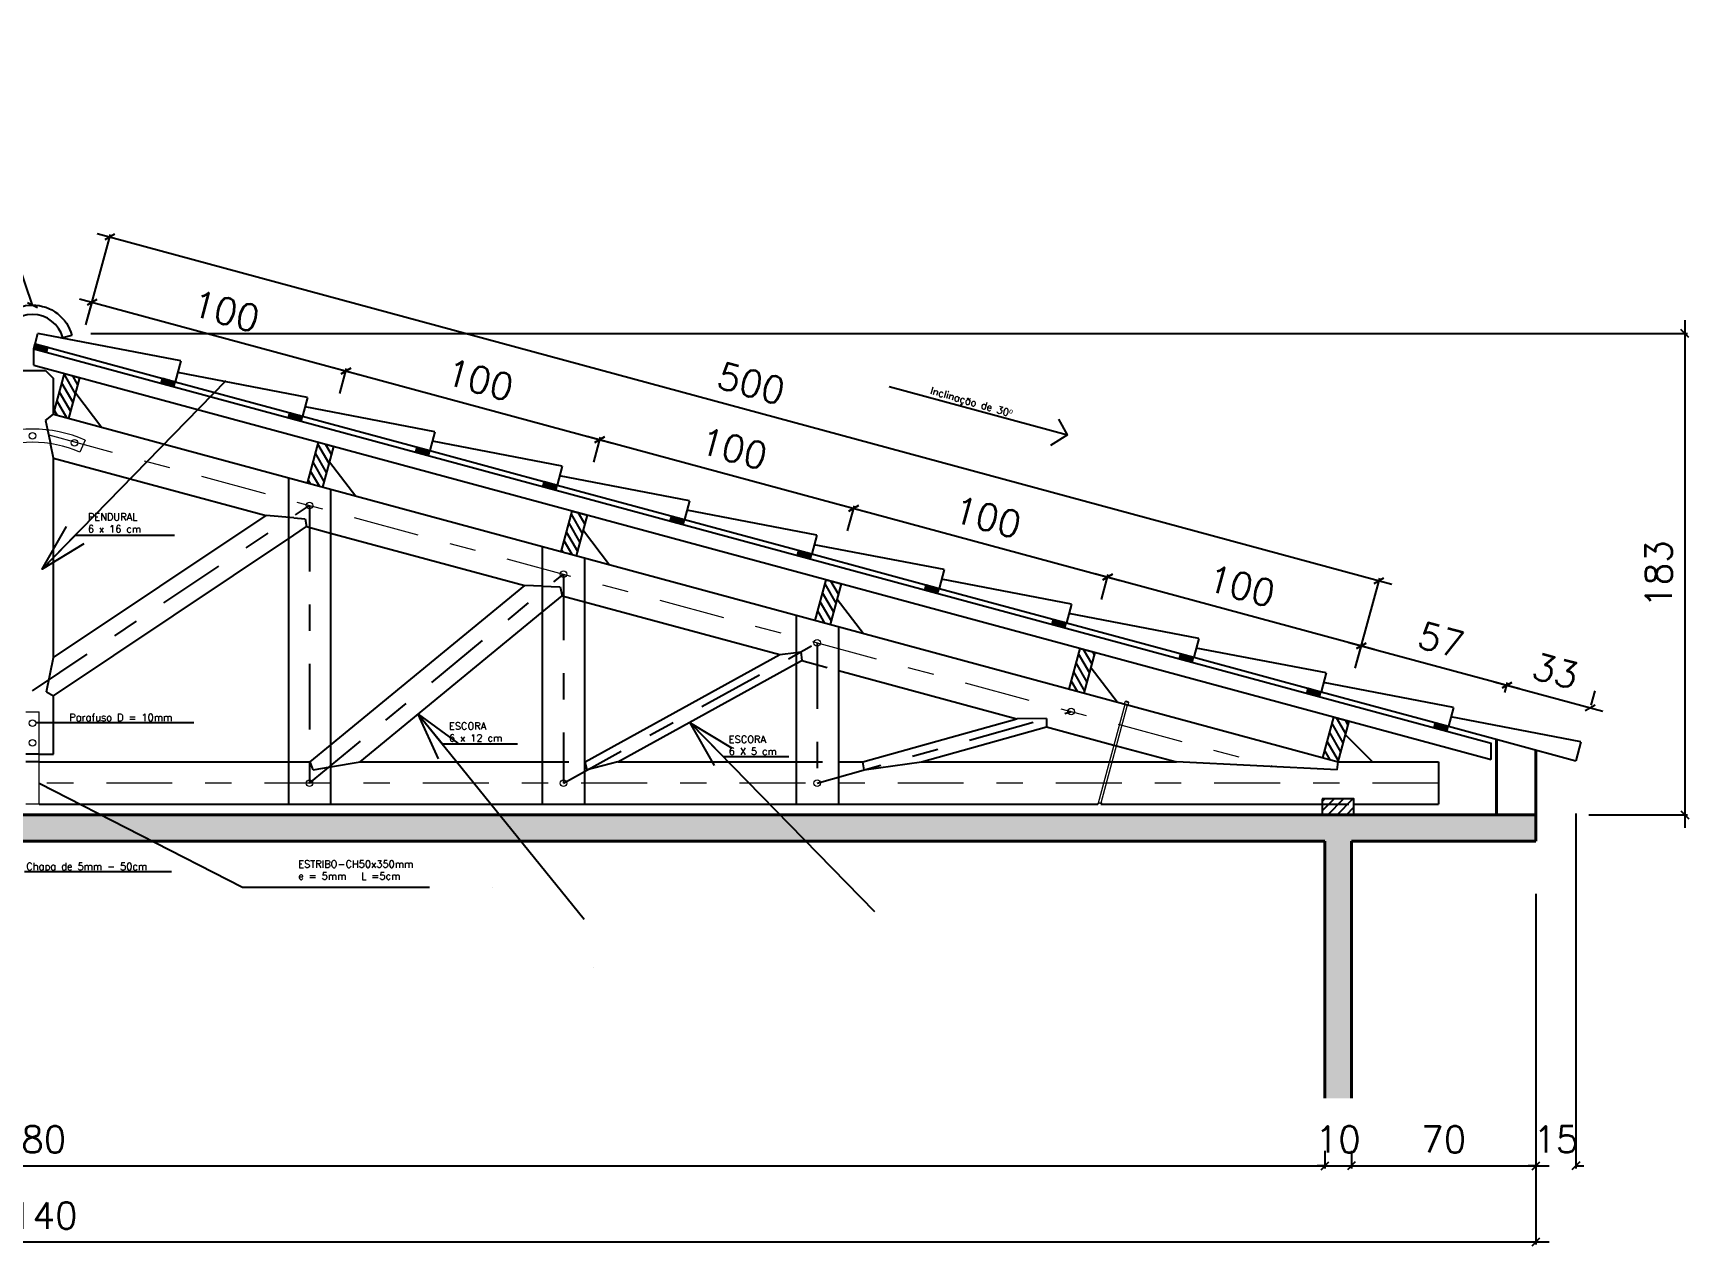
# Model space of a CAD drawing. Header units: millimetres. Extents: x 1154.6 to 1207.3, y 180 to 225.1.
# Drawn here: x 1183.41 to 1189.69, y 195.95 to 200.55 of the extents above; entities that cross this region are included whole.
import ezdxf
from ezdxf.enums import TextEntityAlignment as Align

# ---------------------------------------------------------------- set-up
doc = ezdxf.new("R2010")
doc.units = ezdxf.units.MM
doc.header["$MEASUREMENT"] = 0
doc.linetypes.add('DASHDOT', pattern=[1, 0.5, -0.25, 0, -0.25])
doc.linetypes.add('HIDDEN', pattern=[0.375, 0.25, -0.125])
for name, color, linetype in [('CONSTRUÇÃO', 2, 'Continuous'), ('cotas', 1, 'Continuous'), ('Hacht', 3, 'Continuous'), ('MADEIRA', 34, 'Continuous'), ('Texto', 7, 'Continuous'), ('TEXTO SETORES', 1, 'Continuous')]:
    doc.layers.add(name, color=color, linetype=linetype)
doc.layers.add('Parede', color=4, linetype='Continuous', lineweight=40)
doc.layers.add('Piso', color=8, linetype='Continuous', lineweight=13)
doc.styles.add('ROMAND', font='romand')
doc.styles.get("Standard").update_dxf_attribs({"font": 'txt.shx', "height": 0.1})
doc.dimstyles.new('LUCIANA', dxfattribs={"dimtxt": 3, "dimasz": 0.03, "dimexe": 0.01, "dimexo": 0.2, "dimgap": 0.05, "dimtad": 1, "dimdec": 0, "dimlfac": 100, "dimzin": 0, "dimdsep": 46, "dimtxsty": 'Standard', "dimblk1": 'OBLIQUE', "dimblk2": 'OBLIQUE', "dimsah": 1, "dimcen": 0, "dimdle": 0.05, "dimclrd": 256, "dimclre": 256, "dimclrt": 2, "dimadec": 0, "dimazin": 0, "dimtfac": 1, "dimtdec": 0, "dimtix": 1, "dimtofl": 0, "dimtmove": 2, "dimatfit": 3, "dimldrblk": 'OBLIQUE', "dimfxl": 1, "dimtolj": 1, "dimtzin": 0, "dimlwd": -1, "dimlwe": -1, "dimarcsym": 0})
doc.dimstyles.get("Standard").update_dxf_attribs({"dimtxt": 0.18, "dimasz": 0.18, "dimexe": 0.18, "dimexo": 0.0625, "dimgap": 0.09, "dimtad": 0, "dimtih": 1, "dimtoh": 1, "dimdec": 4, "dimzin": 0, "dimdsep": 46, "dimtxsty": 'Standard', "dimcen": 0.09, "dimadec": 0, "dimazin": 0, "dimtfac": 1, "dimtdec": 4, "dimtofl": 0, "dimtmove": 0, "dimatfit": 3, "dimfxl": 1, "dimtolj": 1, "dimtzin": 0, "dimarcsym": 0})
pattern_1 = [(120, (-57.205133, 77.6709626), (-0.005412658774, -0.003125), [])]
pattern_2 = [(120, (-57.205133, 77.670963), (-0.0216506351, -0.0125), [])]

# ---------------------------------------------------------------- blocks, each defined once
blk = doc.blocks.new('_OBLIQUE')
at = {"color": 0, "linetype": 'ByBlock'}
blk.add_line((-0.5, -0.5), (0.5, 0.5), dxfattribs=at)
blk = doc.blocks.new('*D327')
at = {"layer": 'cotas', "ltscale": 2}
for p, q in [((1177.7079, 197.2866), (1177.7079, 195.9565)), ((1189.1079, 197.2866), (1189.1079, 195.9565)), ((1177.6579, 195.9665), (1189.1579, 195.9665))]:
    blk.add_line(p, q, dxfattribs=at)
at = {"layer": 'Defpoints', "color": 0, "ltscale": 2}
for p in [(1177.7079, 197.4866), (1189.1079, 197.4866), (1189.1079, 195.9665)]:
    blk.add_point(p, dxfattribs=at)
at = {"layer": 'cotas', "ltscale": 2, "xscale": 0.03, "yscale": 0.03, "zscale": 0.03, "rotation": 180}
blk.add_blockref('_OBLIQUE', (1177.7079, 195.9665), dxfattribs=at)
at = {"layer": 'cotas', "ltscale": 2, "xscale": 0.03, "yscale": 0.03, "zscale": 0.03}
blk.add_blockref('_OBLIQUE', (1189.1079, 195.9665), dxfattribs=at)
at = {"layer": 'cotas', "color": 2, "ltscale": 2, "insert": (1183.4079, 196.0665), "char_height": 0.1, "attachment_point": 5}
blk.add_mtext('\\A1;1140', dxfattribs=at)
blk = doc.blocks.new('*D326')
at = {"layer": 'cotas', "ltscale": 2}
for p, q in [((1189.2588, 197.5914), (1189.2588, 196.2453)), ((1189.1079, 197.2866), (1189.1079, 196.2453)), ((1189.1079, 196.2553), (1189.0779, 196.2553)), ((1189.2588, 196.2553), (1189.2888, 196.2553))]:
    blk.add_line(p, q, dxfattribs=at)
at = {"layer": 'Defpoints', "color": 0, "ltscale": 2}
for p in [(1189.2588, 197.7914), (1189.1079, 197.4866), (1189.2588, 196.2553)]:
    blk.add_point(p, dxfattribs=at)
at = {"layer": 'cotas', "ltscale": 2, "xscale": 0.03, "yscale": 0.03, "zscale": 0.03}
blk.add_blockref('_OBLIQUE', (1189.1079, 196.2553), dxfattribs=at)
at = {"layer": 'cotas', "ltscale": 2, "xscale": 0.03, "yscale": 0.03, "zscale": 0.03, "rotation": 180}
blk.add_blockref('_OBLIQUE', (1189.2588, 196.2553), dxfattribs=at)
at = {"layer": 'cotas', "color": 2, "ltscale": 2, "insert": (1189.1834, 196.3553), "char_height": 0.1, "attachment_point": 5}
blk.add_mtext('\\A1;15', dxfattribs=at)
blk = doc.blocks.new('*D325')
at = {"layer": 'cotas', "ltscale": 2}
for p, q in [((1189.1079, 197.2866), (1189.1079, 196.2453)), ((1188.4079, 196.3114), (1188.4079, 196.2453)), ((1188.3579, 196.2553), (1189.1579, 196.2553))]:
    blk.add_line(p, q, dxfattribs=at)
at = {"layer": 'Defpoints', "color": 0, "ltscale": 2}
for p in [(1189.1079, 197.4866), (1188.4079, 196.5114), (1189.1079, 196.2553)]:
    blk.add_point(p, dxfattribs=at)
at = {"layer": 'cotas', "ltscale": 2, "xscale": 0.03, "yscale": 0.03, "zscale": 0.03, "rotation": 180}
blk.add_blockref('_OBLIQUE', (1188.4079, 196.2553), dxfattribs=at)
at = {"layer": 'cotas', "ltscale": 2, "xscale": 0.03, "yscale": 0.03, "zscale": 0.03}
blk.add_blockref('_OBLIQUE', (1189.1079, 196.2553), dxfattribs=at)
at = {"layer": 'cotas', "color": 2, "ltscale": 2, "insert": (1188.7579, 196.3553), "char_height": 0.1, "attachment_point": 5}
blk.add_mtext('\\A1;70', dxfattribs=at)
blk = doc.blocks.new('*D323')
at = {"layer": 'cotas', "ltscale": 2}
for p, q in [((1178.5079, 196.3114), (1178.5079, 196.2453)), ((1188.3079, 196.3114), (1188.3079, 196.2453)), ((1178.4579, 196.2553), (1188.3579, 196.2553))]:
    blk.add_line(p, q, dxfattribs=at)
at = {"layer": 'Defpoints', "color": 0, "ltscale": 2}
for p in [(1178.5079, 196.5114), (1188.3079, 196.5114), (1188.3079, 196.2553)]:
    blk.add_point(p, dxfattribs=at)
at = {"layer": 'cotas', "ltscale": 2, "xscale": 0.03, "yscale": 0.03, "zscale": 0.03, "rotation": 180}
blk.add_blockref('_OBLIQUE', (1178.5079, 196.2553), dxfattribs=at)
at = {"layer": 'cotas', "ltscale": 2, "xscale": 0.03, "yscale": 0.03, "zscale": 0.03}
blk.add_blockref('_OBLIQUE', (1188.3079, 196.2553), dxfattribs=at)
at = {"layer": 'cotas', "color": 2, "ltscale": 2, "insert": (1183.4079, 196.3553), "char_height": 0.1, "attachment_point": 5}
blk.add_mtext('\\A1;980', dxfattribs=at)
blk = doc.blocks.new('*D324')
at = {"layer": 'cotas', "ltscale": 2}
for p, q in [((1188.3079, 196.3114), (1188.3079, 196.2453)), ((1188.4079, 196.3114), (1188.4079, 196.2453)), ((1188.3079, 196.2553), (1188.2779, 196.2553)), ((1188.4079, 196.2553), (1188.4379, 196.2553))]:
    blk.add_line(p, q, dxfattribs=at)
at = {"layer": 'Defpoints', "color": 0, "ltscale": 2}
for p in [(1188.3079, 196.5114), (1188.4079, 196.5114), (1188.4079, 196.2553)]:
    blk.add_point(p, dxfattribs=at)
at = {"layer": 'cotas', "ltscale": 2, "xscale": 0.03, "yscale": 0.03, "zscale": 0.03}
blk.add_blockref('_OBLIQUE', (1188.3079, 196.2553), dxfattribs=at)
at = {"layer": 'cotas', "ltscale": 2, "xscale": 0.03, "yscale": 0.03, "zscale": 0.03, "rotation": 180}
blk.add_blockref('_OBLIQUE', (1188.4079, 196.2553), dxfattribs=at)
at = {"layer": 'cotas', "color": 2, "ltscale": 2, "insert": (1188.3579, 196.3553), "char_height": 0.1, "attachment_point": 5}
blk.add_mtext('\\A1;10', dxfattribs=at)
blk = doc.blocks.new('*D333')
at = {"layer": 'cotas', "ltscale": 2}
for p, q in [((1183.6109, 199.4446), (1183.7035, 199.7867)), ((1183.6527, 199.7901), (1188.5613, 198.4613)), ((1188.423, 198.142), (1188.5156, 198.484))]:
    blk.add_line(p, q, dxfattribs=at)
at = {"layer": 'Defpoints', "color": 0, "ltscale": 2}
for p in [(1183.5587, 199.2516), (1188.513, 198.4743), (1188.3708, 197.9489)]:
    blk.add_point(p, dxfattribs=at)
at = {"layer": 'cotas', "ltscale": 2, "xscale": 0.03, "yscale": 0.03, "zscale": 0.03}
for p, rotation in [((1183.7009, 199.777), 164.852672100961), ((1188.513, 198.4743), 344.8526721009611)]:
    blk.add_blockref('_OBLIQUE', p, dxfattribs=dict(at, rotation=rotation))
at = {"layer": 'cotas', "color": 2, "ltscale": 2, "insert": (1186.1331, 199.2222), "char_height": 0.1, "attachment_point": 5, "rotation": 344.85267}
blk.add_mtext('\\A1;500', dxfattribs=at)
blk = doc.blocks.new('*D331')
at = {"layer": 'cotas', "ltscale": 2}
for p, q in [((1186.473, 198.7613), (1187.5319, 198.4747)), ((1186.4982, 198.663), (1186.5239, 198.7579)), ((1187.4606, 198.4025), (1187.4863, 198.4974))]:
    blk.add_line(p, q, dxfattribs=at)
at = {"layer": 'Defpoints', "color": 0, "ltscale": 2}
for p in [(1187.4837, 198.4877), (1186.4459, 198.47), (1187.4084, 198.2094)]:
    blk.add_point(p, dxfattribs=at)
at = {"layer": 'cotas', "ltscale": 2, "xscale": 0.03, "yscale": 0.03, "zscale": 0.03}
for p, rotation in [((1186.5213, 198.7483), 164.8526721009599), ((1187.4837, 198.4877), 344.8526721009599)]:
    blk.add_blockref('_OBLIQUE', p, dxfattribs=dict(at, rotation=rotation))
at = {"layer": 'cotas', "color": 2, "ltscale": 2, "insert": (1187.0286, 198.7145), "char_height": 0.1, "attachment_point": 5, "rotation": 344.85267}
blk.add_mtext('\\A1;100', dxfattribs=at)
blk = doc.blocks.new('*D330')
at = {"layer": 'cotas', "ltscale": 2}
for p, q in [((1185.5106, 199.0218), (1186.5695, 198.7352)), ((1185.5358, 198.9236), (1185.5615, 199.0184)), ((1186.4982, 198.663), (1186.5239, 198.7579))]:
    blk.add_line(p, q, dxfattribs=at)
at = {"layer": 'Defpoints', "color": 0, "ltscale": 2}
for p in [(1186.5213, 198.7483), (1185.4835, 198.7305), (1186.4459, 198.47)]:
    blk.add_point(p, dxfattribs=at)
at = {"layer": 'cotas', "ltscale": 2, "xscale": 0.03, "yscale": 0.03, "zscale": 0.03}
for p, rotation in [((1185.5588, 199.0088), 164.8526721009599), ((1186.5213, 198.7483), 344.8526721009599)]:
    blk.add_blockref('_OBLIQUE', p, dxfattribs=dict(at, rotation=rotation))
at = {"layer": 'cotas', "color": 2, "ltscale": 2, "insert": (1186.0662, 198.975), "char_height": 0.1, "attachment_point": 5, "rotation": 344.85267}
blk.add_mtext('\\A1;100', dxfattribs=at)
blk = doc.blocks.new('*D329')
at = {"layer": 'cotas', "ltscale": 2}
for p, q in [((1184.5482, 199.2824), (1185.6071, 198.9957)), ((1184.5734, 199.1841), (1184.599, 199.279)), ((1185.5358, 198.9236), (1185.5615, 199.0184))]:
    blk.add_line(p, q, dxfattribs=at)
at = {"layer": 'Defpoints', "color": 0, "ltscale": 2}
for p in [(1184.5211, 198.991), (1185.5588, 199.0088), (1185.4835, 198.7305)]:
    blk.add_point(p, dxfattribs=at)
at = {"layer": 'cotas', "ltscale": 2, "xscale": 0.03, "yscale": 0.03, "zscale": 0.03}
for p, rotation in [((1184.5964, 199.2693), 164.8526721009599), ((1185.5588, 199.0088), 344.8526721009599)]:
    blk.add_blockref('_OBLIQUE', p, dxfattribs=dict(at, rotation=rotation))
at = {"layer": 'cotas', "color": 2, "ltscale": 2, "insert": (1185.1038, 199.2356), "char_height": 0.1, "attachment_point": 5, "rotation": 344.85267}
blk.add_mtext('\\A1;100', dxfattribs=at)
blk = doc.blocks.new('*D328')
at = {"layer": 'cotas', "ltscale": 2}
for p, q in [((1183.5857, 199.5429), (1184.6447, 199.2563)), ((1183.6109, 199.4446), (1183.6366, 199.5395)), ((1184.5734, 199.1841), (1184.599, 199.279))]:
    blk.add_line(p, q, dxfattribs=at)
at = {"layer": 'Defpoints', "color": 0, "ltscale": 2}
for p in [(1183.5587, 199.2516), (1184.5964, 199.2693), (1184.5211, 198.991)]:
    blk.add_point(p, dxfattribs=at)
at = {"layer": 'cotas', "ltscale": 2, "xscale": 0.03, "yscale": 0.03, "zscale": 0.03}
for p, rotation in [((1183.634, 199.5299), 164.8526721009601), ((1184.5964, 199.2693), 344.8526721009601)]:
    blk.add_blockref('_OBLIQUE', p, dxfattribs=dict(at, rotation=rotation))
at = {"layer": 'cotas', "color": 2, "ltscale": 2, "insert": (1184.1413, 199.4961), "char_height": 0.1, "attachment_point": 5, "rotation": 344.85267}
blk.add_mtext('\\A1;100', dxfattribs=at)
blk = doc.blocks.new('*D332')
at = {"layer": 'cotas', "ltscale": 2}
for p, q in [((1187.4354, 198.5008), (1188.4944, 198.2141)), ((1187.4606, 198.4025), (1187.4863, 198.4974)), ((1188.423, 198.142), (1188.4487, 198.2368))]:
    blk.add_line(p, q, dxfattribs=at)
at = {"layer": 'Defpoints', "color": 0, "ltscale": 2}
for p in [(1187.4084, 198.2094), (1188.4461, 198.2272), (1188.3708, 197.9489)]:
    blk.add_point(p, dxfattribs=at)
at = {"layer": 'cotas', "ltscale": 2, "xscale": 0.03, "yscale": 0.03, "zscale": 0.03}
for p, rotation in [((1187.4837, 198.4877), 164.8526721009599), ((1188.4461, 198.2272), 344.8526721009599)]:
    blk.add_blockref('_OBLIQUE', p, dxfattribs=dict(at, rotation=rotation))
at = {"layer": 'cotas', "color": 2, "ltscale": 2, "insert": (1187.991, 198.454), "char_height": 0.1, "attachment_point": 5, "rotation": 344.85267}
blk.add_mtext('\\A1;100', dxfattribs=at)
blk = doc.blocks.new('*D342')
at = {"layer": 'cotas', "ltscale": 2}
for p, q in [((1189.6726, 199.4617), (1189.6726, 197.5366)), ((1183.6288, 199.4117), (1189.6826, 199.4117)), ((1189.3079, 197.5866), (1189.6826, 197.5866))]:
    blk.add_line(p, q, dxfattribs=at)
at = {"layer": 'Defpoints', "color": 0, "ltscale": 2}
for p in [(1183.4288, 199.4117), (1189.1079, 197.5866), (1189.6726, 197.5866)]:
    blk.add_point(p, dxfattribs=at)
at = {"layer": 'cotas', "ltscale": 2, "xscale": 0.03, "yscale": 0.03, "zscale": 0.03}
for p, rotation in [((1189.6726, 199.4117), 90), ((1189.6726, 197.5866), 270)]:
    blk.add_blockref('_OBLIQUE', p, dxfattribs=dict(at, rotation=rotation))
at = {"layer": 'cotas', "color": 2, "ltscale": 2, "insert": (1189.5726, 198.4992), "char_height": 0.1, "attachment_point": 5, "rotation": 90}
blk.add_mtext('\\A1;183', dxfattribs=at)
blk = doc.blocks.new('*D379')
at = {"layer": 'Defpoints', "color": 0, "ltscale": 2}
for p in [(1188.9976, 198.0779), (1188.3708, 197.9489), (1188.9379, 197.8575)]:
    blk.add_point(p, dxfattribs=at)
at = {"layer": 'TEXTO SETORES', "ltscale": 2}
for p, q in [((1188.3978, 198.2403), (1189.0458, 198.0648)), ((1188.423, 198.142), (1188.4487, 198.2368)), ((1188.9902, 198.0506), (1189.0002, 198.0876))]:
    blk.add_line(p, q, dxfattribs=at)
at = {"layer": 'TEXTO SETORES', "ltscale": 2, "xscale": 0.03, "yscale": 0.03, "zscale": 0.03}
for p, rotation in [((1188.4461, 198.2272), 164.8526721009599), ((1188.9976, 198.0779), 344.8526721009599)]:
    blk.add_blockref('_OBLIQUE', p, dxfattribs=dict(at, rotation=rotation))
at = {"layer": 'TEXTO SETORES', "color": 2, "ltscale": 2, "insert": (1188.748, 198.2491), "char_height": 0.1, "attachment_point": 5, "rotation": 344.85267}
blk.add_mtext('\\A1;57', dxfattribs=at)
blk = doc.blocks.new('*D380')
at = {"layer": 'Defpoints', "color": 0, "ltscale": 2}
for p in [(1189.3133, 197.9924), (1188.9379, 197.8575), (1189.2781, 197.8627)]:
    blk.add_point(p, dxfattribs=at)
at = {"layer": 'TEXTO SETORES', "ltscale": 2}
for p, q in [((1188.9493, 198.091), (1189.3615, 197.9794)), ((1188.9902, 198.0506), (1189.0002, 198.0876)), ((1189.3304, 198.0558), (1189.3159, 198.0021))]:
    blk.add_line(p, q, dxfattribs=at)
at = {"layer": 'TEXTO SETORES', "ltscale": 2, "xscale": 0.03, "yscale": 0.03, "zscale": 0.03}
for p, rotation in [((1188.9976, 198.0779), 164.8526721009599), ((1189.3133, 197.9924), 344.8526721009599)]:
    blk.add_blockref('_OBLIQUE', p, dxfattribs=dict(at, rotation=rotation))
at = {"layer": 'TEXTO SETORES', "color": 2, "ltscale": 2, "insert": (1189.1815, 198.1317), "char_height": 0.1, "attachment_point": 5, "rotation": 344.85267}
blk.add_mtext('\\A1;33', dxfattribs=at)

msp = doc.modelspace()

# ---------------------------------------------------------------- hatches: boundary and pattern name
at = {"layer": 'Hacht', "ltscale": 2}
h = msp.add_hatch(dxfattribs=at)
h.set_pattern_fill('LINE', color=256, scale=0.05, angle=120, style=0)
h.set_pattern_definition(pattern_1)
h.paths.add_polyline_path([(1183.4181, 199.3725), (1183.4129, 199.3532), (1183.4612, 199.3401), (1183.4664, 199.3594)])
h.paths.add_polyline_path([(1183.9438, 199.2095), (1183.949, 199.2288), (1183.9008, 199.2418), (1183.8955, 199.2225)])
h.paths.add_polyline_path([(1184.4264, 199.0788), (1184.4317, 199.0981), (1184.3834, 199.1112), (1184.3782, 199.0919)])
h = msp.add_hatch(dxfattribs=at)
h.set_pattern_fill('LINE', color=256, scale=0.2, angle=120, style=0)
h.set_pattern_definition(pattern_2)
h.paths.add_polyline_path([(1183.4879, 199.105), (1183.5458, 199.0893), (1183.5876, 199.2437), (1183.5297, 199.2594)])
h = msp.add_hatch(dxfattribs=at)
h.set_pattern_fill('LINE', color=256, scale=0.2, angle=120, style=0)
h.set_pattern_definition(pattern_2)
h.paths.add_polyline_path([(1184.5501, 198.9832), (1184.4921, 198.9989), (1184.4503, 198.8444), (1184.5082, 198.8288)])
h.paths.add_polyline_path([(1185.4127, 198.5839), (1185.4707, 198.5682), (1185.5125, 198.7227), (1185.4546, 198.7383)])
h.paths.add_polyline_path([(1186.3752, 198.3234), (1186.4331, 198.3077), (1186.4749, 198.4621), (1186.417, 198.4778)])
h = msp.add_hatch(dxfattribs=at)
h.set_pattern_fill('LINE', color=256, scale=0.05, angle=120, style=0)
h.set_pattern_definition(pattern_1)
h.paths.add_polyline_path([(1184.866, 198.9805), (1184.8608, 198.9612), (1184.9091, 198.9482), (1184.9143, 198.9675)])
h.paths.add_polyline_path([(1185.3487, 198.8499), (1185.3434, 198.8306), (1185.3917, 198.8175), (1185.3969, 198.8368)])
h.paths.add_polyline_path([(1185.8313, 198.7192), (1185.8261, 198.6999), (1185.8743, 198.6869), (1185.8795, 198.7062)])
h.paths.add_polyline_path([(1186.3139, 198.5886), (1186.3087, 198.5693), (1186.3569, 198.5562), (1186.3622, 198.5755)])
h = msp.add_hatch(dxfattribs=at)
h.set_pattern_fill('LINE', color=256, scale=0.05, angle=120, style=0)
h.set_pattern_definition(pattern_1)
h.paths.add_polyline_path([(1186.8396, 198.4256), (1186.8448, 198.4449), (1186.7965, 198.4579), (1186.7913, 198.4386)])
h.paths.add_polyline_path([(1187.2792, 198.3273), (1187.2739, 198.308), (1187.3222, 198.2949), (1187.3274, 198.3142)])
h.paths.add_polyline_path([(1187.8048, 198.1643), (1187.8101, 198.1836), (1187.7618, 198.1966), (1187.7566, 198.1773)])
h.paths.add_polyline_path([(1188.2875, 198.0336), (1188.2927, 198.0529), (1188.2444, 198.066), (1188.2392, 198.0467)])
h = msp.add_hatch(dxfattribs=at)
h.set_pattern_fill('LINE', color=256, scale=0.2, angle=120, style=0)
h.set_pattern_definition(pattern_2)
h.paths.add_polyline_path([(1187.3376, 198.0628), (1187.3955, 198.0472), (1187.4373, 198.2016), (1187.3794, 198.2173)])
h.paths.add_polyline_path([(1188.3997, 197.9411), (1188.3418, 197.9568), (1188.3, 197.8023), (1188.3579, 197.7866)])
h = msp.add_hatch(dxfattribs=at)
h.set_pattern_fill('LINE', color=256, scale=0.05, angle=120, style=0)
h.set_pattern_definition(pattern_1)
h.paths.add_polyline_path([(1188.7271, 197.9353), (1188.7218, 197.916), (1188.7701, 197.903), (1188.7753, 197.9223)])
h = msp.add_hatch(dxfattribs=at)
h.set_pattern_fill('LINE', color=256, scale=0.2, angle=45, style=0)
h.set_pattern_definition([(45, (-57.205133, 77.670963), (-0.01767766953, 0.01767766953), [])])
h.paths.add_polyline_path([(1188.2979, 197.6266), (1188.2979, 197.5866), (1188.4179, 197.5866), (1188.4179, 197.6266)])
h.paths.add_polyline_path([(1188.4179, 197.6266), (1188.4179, 197.6466), (1188.2979, 197.6466), (1188.2979, 197.6266)])
h = msp.add_hatch(dxfattribs=at)
h.set_pattern_fill('AR-CONC', color=256, scale=0.03, style=0)
h.set_pattern_definition([(50, (-57.20513, 77.67096), (0.215178055, -0.01882564), [0.0225, -0.2475]), (355, (-57.20513, 77.67096), (-0.0416254, 0.22565764), [0.018, -0.198]), (100.4514, (-57.1872, 77.6694), (0.173552815, 0.206831863), [0.019122057, -0.210342634]), (46.1842, (-57.20513, 77.73096), (0.320172315, -0.049655704), [0.03375, -0.37125]), (96.6356, (-57.17845, 77.72682), (0.28039881, 0.29223536), [0.02868309, -0.3155139]), (351.1842, (-57.20513, 77.73096), (0.28039858, 0.29223558), [0.027, -0.297]), (21, (-57.17513, 77.71596), (0.179072116, -0.120785667), [0.0225, -0.2475]), (326, (-57.17513, 77.71596), (0.0729946, 0.217545014), [0.018, -0.198]), (71.4514, (-57.1602, 77.7059), (0.25206679, 0.09675915), [0.019122057, -0.210342634]), (37.5, (-57.20513, 77.67096), (0.0036479566, 0.099868156), [0, -0.1956, 0, -0.201, 0, -0.19875]), (7.5, (-57.20513, 77.67096), (0.078920861, 0.118323514), [0, -0.1146, 0, -0.1911, 0, -0.07575]), (327.5, (-57.27203, 77.67096), (0.160146731, -0.0067664615), [0, -0.075, 0, -0.234, 0, -0.3105]), (317.5, (-57.30203, 77.67096), (0.174955851, 0.030031495), [0, -0.0975, 0, -0.1554, 0, -0.2205])])
h.paths.add_polyline_path([(1189.1079, 197.5866), (1177.7079, 197.5866), (1177.7079, 197.4866), (1178.4079, 197.4866), (1178.4079, 196.5114), (1178.5079, 196.5114), (1178.5079, 197.4866), (1188.3079, 197.4866), (1188.3079, 196.5114), (1188.4079, 196.5114), (1188.4079, 197.4866), (1189.1079, 197.4866)])

# ---------------------------------------------------------------- linework, layer by layer
at = {"layer": 'CONSTRUÇÃO', "color": 7}
for p, q in [((1183.4181, 199.3725), (1183.4288, 199.4117)), ((1183.4181, 199.3725), (1183.949, 199.2288)), ((1183.9704, 199.3078), (1183.4288, 199.4117)), ((1183.9704, 199.3078), (1183.949, 199.2288)), ((1184.4511, 199.1694), (1183.9585, 199.2639)), ((1183.949, 199.2288), (1184.4318, 199.0981)), ((1184.4511, 199.1694), (1184.4318, 199.0981)), ((1184.9338, 199.0388), (1184.4412, 199.1333)), ((1184.4317, 199.0981), (1184.9145, 198.9674)), ((1184.9338, 199.0388), (1184.9145, 198.9674)), ((1185.4166, 198.9081), (1184.924, 199.0026)), ((1184.9145, 198.9674), (1185.3973, 198.8367)), ((1185.4166, 198.9081), (1185.3973, 198.8367)), ((1185.899, 198.7775), (1185.4064, 198.872)), ((1185.3969, 198.8368), (1185.8797, 198.7061)), ((1185.899, 198.7775), (1185.8797, 198.7061)), ((1186.3818, 198.6468), (1185.8892, 198.7413)), ((1185.8797, 198.7061), (1186.3625, 198.5754)), ((1186.3818, 198.6468), (1186.3625, 198.5754)), ((1186.8643, 198.5162), (1186.3717, 198.6107)), ((1186.3622, 198.5755), (1186.845, 198.4448)), ((1186.8643, 198.5162), (1186.845, 198.4448)), ((1186.8448, 198.4449), (1187.3276, 198.3142)), ((1187.3469, 198.3855), (1186.8543, 198.48)), ((1187.3469, 198.3855), (1187.3276, 198.3142)), ((1187.3276, 198.3142), (1187.8104, 198.1835)), ((1187.8297, 198.2548), (1187.3371, 198.3493)), ((1187.8297, 198.2548), (1187.8104, 198.1835)), ((1187.8104, 198.1835), (1188.2932, 198.0528)), ((1188.3125, 198.1241), (1187.8199, 198.2186)), ((1188.3125, 198.1241), (1188.2932, 198.0528)), ((1188.2932, 198.0528), (1188.776, 197.9221)), ((1188.7953, 197.9934), (1188.3027, 198.0879)), ((1188.7953, 197.9934), (1188.776, 197.9221)), ((1188.776, 197.9221), (1189.2588, 197.7914)), ((1189.2781, 197.8627), (1188.7855, 197.9572)), ((1189.2781, 197.8627), (1189.2588, 197.7914))]:
    msp.add_line(p, q, dxfattribs=at)
msp.add_lwpolyline([(1183.5573, 199.4035), (1183.5228, 199.3946, 0.775151), (1183.293, 199.3946), (1183.2585, 199.4035, -0.775151)], format="xyb", close=True, dxfattribs=at)
at = {"layer": 'cotas', "linetype": 'DASHDOT', "ltscale": 0.5}
for p, q in [((1183.4079, 198.0566), (1184.4584, 198.7594)), ((1184.4584, 198.7594), (1184.4584, 197.7066)), ((1184.4584, 197.7066), (1185.4208, 198.4988)), ((1185.4208, 198.4988), (1185.4208, 197.7066)), ((1185.4208, 197.7066), (1186.3832, 198.2383)), ((1186.3832, 198.2383), (1186.3832, 197.7066)), ((1186.3832, 197.7066), (1187.3456, 197.9778))]:
    msp.add_line(p, q, dxfattribs=at)
at = {"layer": 'cotas', "color": 34, "linetype": 'HIDDEN', "ltscale": 0.07}
for p, q in [((1184.3984, 198.7127), (1184.4421, 198.7092)), ((1184.3984, 198.6471), (1184.447, 198.6796)), ((1184.4421, 198.7092), (1184.447, 198.6796))]:
    msp.add_line(p, q, dxfattribs=at)
at = {"layer": 'cotas', "color": 34, "linetype": 'HIDDEN', "ltscale": 0.03}
msp.add_line((1184.447, 198.6796), (1184.5384, 198.6548), dxfattribs=at)
at = {"layer": 'cotas', "ltscale": 2}
for p, q in [((1184.0194, 197.9356), (1183.4203, 197.9356)), ((1183.378, 197.3712), (1183.9355, 197.3712))]:
    msp.add_line(p, q, dxfattribs=at)
at = {"layer": 'MADEIRA', "ltscale": 2}
for p, q in [((1183.4129, 199.3532), (1183.4181, 199.3725)), ((1183.4181, 199.3725), (1183.4664, 199.3594)), ((1183.4129, 199.3532), (1188.9379, 197.8575)), ((1183.4129, 199.291), (1183.4129, 199.3532)), ((1183.4612, 199.3401), (1183.4664, 199.3594)), ((1183.3579, 199.2707), (1183.4579, 199.2707)), ((1183.4129, 199.291), (1188.9379, 197.7954)), ((1183.4579, 199.2707), (1183.4879, 199.2407)), ((1183.4879, 199.105), (1183.5297, 199.2594)), ((1183.4879, 199.105), (1183.4879, 199.2407)), ((1183.5297, 199.2594), (1183.5876, 199.2437)), ((1183.5458, 199.0893), (1183.5876, 199.2437)), ((1183.8955, 199.2225), (1183.9008, 199.2418)), ((1183.9008, 199.2418), (1183.949, 199.2288)), ((1183.572, 199.1858), (1183.6713, 199.0553)), ((1183.9438, 199.2095), (1183.949, 199.2288)), ((1186.6554, 199.2103), (1187.3314, 199.0273)), ((1183.4579, 199.082), (1183.4879, 199.105)), ((1183.4579, 199.082), (1183.4655, 199.0459)), ((1183.4879, 199.105), (1188.3579, 197.7866)), ((1184.3782, 199.0919), (1184.3834, 199.1112)), ((1184.3834, 199.1112), (1184.4317, 199.0981)), ((1184.4264, 199.0788), (1184.4317, 199.0981)), ((1187.3314, 199.0273), (1187.2994, 199.0864)), ((1183.4879, 198.9392), (1183.4764, 198.994)), ((1184.4503, 198.8444), (1184.4921, 198.9989)), ((1184.4921, 198.9989), (1184.5501, 198.9832)), ((1187.3314, 199.0273), (1187.2679, 198.9865)), ((1183.4879, 198.1823), (1183.4879, 198.9392)), ((1183.4879, 198.9392), (1184.2934, 198.7212)), ((1184.5082, 198.8288), (1184.5501, 198.9832)), ((1184.5344, 198.9253), (1184.6337, 198.7948)), ((1184.8608, 198.9612), (1184.866, 198.9805)), ((1184.866, 198.9805), (1184.9143, 198.9675)), ((1184.9091, 198.9482), (1184.9143, 198.9675)), ((1184.3784, 198.8639), (1184.3784, 197.6266)), ((1184.5384, 198.8206), (1184.5384, 197.6266)), ((1185.3434, 198.8306), (1185.3487, 198.8499)), ((1185.3487, 198.8499), (1185.3969, 198.8368)), ((1185.3917, 198.8175), (1185.3969, 198.8368)), ((1185.4127, 198.5839), (1185.4546, 198.7383)), ((1185.4546, 198.7383), (1185.5125, 198.7227)), ((1183.4879, 198.1823), (1184.2934, 198.7212)), ((1184.3984, 198.7127), (1184.2934, 198.7212)), ((1185.4707, 198.5682), (1185.5125, 198.7227)), ((1185.8261, 198.6999), (1185.8313, 198.7192)), ((1185.8313, 198.7192), (1185.8795, 198.7062)), ((1185.8743, 198.6869), (1185.8795, 198.7062)), ((1183.4879, 198.038), (1184.3984, 198.6471)), ((1184.5384, 198.6548), (1185.274, 198.4557)), ((1185.4968, 198.6648), (1185.5961, 198.5343)), ((1185.3408, 198.6034), (1185.3408, 197.6266)), ((1185.5008, 198.5601), (1185.5008, 197.6266)), ((1186.3087, 198.5693), (1186.3139, 198.5886)), ((1186.3139, 198.5886), (1186.3622, 198.5755)), ((1186.3569, 198.5562), (1186.3622, 198.5755)), ((1184.5384, 197.8502), (1185.274, 198.4557)), ((1185.3408, 198.453), (1185.274, 198.4557)), ((1186.3752, 198.3234), (1186.417, 198.4778)), ((1186.417, 198.4778), (1186.4749, 198.4621)), ((1186.4331, 198.3077), (1186.4749, 198.4621)), ((1186.7913, 198.4386), (1186.7965, 198.4579)), ((1186.7965, 198.4579), (1186.8448, 198.4449)), ((1186.8396, 198.4256), (1186.8448, 198.4449)), ((1185.5008, 198.3943), (1186.2411, 198.1941)), ((1186.4592, 198.4042), (1186.5586, 198.2737)), ((1184.65, 197.7866), (1185.3408, 198.3553)), ((1186.3032, 198.3428), (1186.3032, 197.6266)), ((1186.4632, 198.2995), (1186.4632, 197.6266)), ((1187.2739, 198.308), (1187.2792, 198.3273)), ((1187.2792, 198.3273), (1187.3274, 198.3142)), ((1187.3222, 198.2949), (1187.3274, 198.3142)), ((1183.4616, 198.052), (1183.4879, 198.1823)), ((1185.5036, 197.7866), (1186.2411, 198.1941)), ((1186.2411, 198.1941), (1186.3032, 198.2017)), ((1187.3376, 198.0628), (1187.3794, 198.2173)), ((1187.3794, 198.2173), (1187.4373, 198.2016)), ((1187.3955, 198.0472), (1187.4373, 198.2016)), ((1187.7566, 198.1773), (1187.7618, 198.1966)), ((1187.7618, 198.1966), (1187.8101, 198.1836)), ((1187.8048, 198.1643), (1187.8101, 198.1836)), ((1185.6277, 197.7866), (1186.3032, 198.1598)), ((1186.4632, 198.1338), (1187.1392, 197.9508)), ((1187.4216, 198.1437), (1187.521, 198.0132)), ((1183.4616, 198.052), (1183.4879, 198.038)), ((1188.2392, 198.0467), (1188.2444, 198.066)), ((1188.2444, 198.066), (1188.2927, 198.0529)), ((1188.2875, 198.0336), (1188.2927, 198.0529)), ((1183.4879, 197.8166), (1183.4879, 198.038)), ((1186.5565, 197.7866), (1187.1392, 197.9508)), ((1186.7778, 197.7866), (1187.252, 197.9202)), ((1187.2519, 197.9514), (1187.1392, 197.9508)), ((1187.2519, 197.9514), (1187.252, 197.9202)), ((1187.252, 197.9202), (1187.5081, 197.8509)), ((1188.3, 197.8023), (1188.3418, 197.9568)), ((1188.3418, 197.9568), (1188.3997, 197.9411)), ((1188.3579, 197.7866), (1188.3997, 197.9411)), ((1188.7218, 197.916), (1188.7271, 197.9353)), ((1188.7271, 197.9353), (1188.7753, 197.9223)), ((1188.7701, 197.903), (1188.7753, 197.9223)), ((1188.3858, 197.8895), (1188.488, 197.7866)), ((1188.9379, 197.7954), (1188.9379, 197.8575)), ((1183.4329, 197.8166), (1183.4879, 197.8166)), ((1187.5178, 197.8483), (1187.7456, 197.7866)), ((1183.4329, 197.7866), (1184.3784, 197.7866)), ((1184.5384, 197.7678), (1184.65, 197.7866)), ((1184.65, 197.7866), (1185.3408, 197.7866)), ((1185.5113, 197.7566), (1185.5036, 197.7866)), ((1185.6277, 197.7866), (1185.5113, 197.7566)), ((1185.6277, 197.7866), (1186.3032, 197.7866)), ((1186.4632, 197.7866), (1186.5565, 197.7866)), ((1186.5605, 197.7566), (1186.5563, 197.7866)), ((1186.5605, 197.7566), (1186.7778, 197.7866)), ((1186.7778, 197.7866), (1187.4907, 197.7866)), ((1187.5011, 197.7866), (1187.7456, 197.7866)), ((1188.3539, 197.7566), (1187.7456, 197.7866)), ((1188.3539, 197.7566), (1188.3579, 197.7866)), ((1188.3579, 197.7866), (1188.738, 197.7866)), ((1188.738, 197.7866), (1188.738, 197.6266)), ((1183.4329, 197.6266), (1187.4474, 197.6266)), ((1187.4488, 197.6316), (1187.4474, 197.6266)), ((1187.4591, 197.6316), (1187.4578, 197.6266)), ((1187.4578, 197.6266), (1188.2979, 197.6266)), ((1188.4179, 197.6266), (1188.738, 197.6266))]:
    msp.add_line(p, q, dxfattribs=at)
at = {"layer": 'MADEIRA', "linetype": 'HIDDEN', "ltscale": 0.07}
for p, q in [((1183.4655, 199.0459), (1183.4764, 198.994)), ((1185.3408, 198.453), (1185.409, 198.4503)), ((1185.409, 198.4503), (1185.4161, 198.4172)), ((1185.4161, 198.4172), (1185.5008, 198.3943)), ((1186.3032, 198.1598), (1186.3242, 198.1714)), ((1186.3208, 198.2039), (1186.3247, 198.1717)), ((1186.3242, 198.1714), (1186.4632, 198.1338)), ((1183.4329, 197.8166), (1183.3829, 197.8166)), ((1184.4612, 197.7866), (1184.5384, 197.8502)), ((1183.4329, 197.7866), (1183.3829, 197.7866)), ((1184.3784, 197.7866), (1184.4612, 197.7866)), ((1184.4719, 197.7566), (1184.4612, 197.7866)), ((1184.4719, 197.7566), (1184.5384, 197.7678)), ((1185.3408, 197.7866), (1185.5036, 197.7866)), ((1186.3032, 197.7866), (1186.4632, 197.7866))]:
    msp.add_line(p, q, dxfattribs=at)
at = {"layer": 'MADEIRA', "linetype": 'HIDDEN', "ltscale": 0.05}
for p, q in [((1185.3408, 198.3553), (1185.4161, 198.4172)), ((1186.3032, 198.2017), (1186.3208, 198.2039)), ((1188.2979, 197.6266), (1188.4179, 197.6266))]:
    msp.add_line(p, q, dxfattribs=at)
at = {"layer": 'MADEIRA', "linetype": 'HIDDEN', "ltscale": 0.005}
for p, q in [((1187.5081, 197.8509), (1187.5178, 197.8483)), ((1187.4907, 197.7866), (1187.5011, 197.7866))]:
    msp.add_line(p, q, dxfattribs=at)
at = {"layer": 'MADEIRA', "ltscale": 2}
msp.add_lwpolyline([(1188.2979, 197.6466), (1188.2979, 197.5866), (1188.4179, 197.5866), (1188.4179, 197.6466)], close=True, dxfattribs=at)
at = {"layer": 'Parede', "ltscale": 2}
for p, q in [((1188.9579, 197.5866), (1188.9579, 197.8728)), ((1189.1079, 197.5866), (1189.1079, 197.8322)), ((1177.7079, 197.5866), (1189.1079, 197.5866)), ((1189.1079, 197.5866), (1189.1079, 197.4866)), ((1178.5079, 197.4866), (1188.3079, 197.4866)), ((1188.3079, 197.4866), (1188.3079, 196.5114)), ((1188.4079, 197.4866), (1188.4079, 196.5114)), ((1188.4079, 197.4866), (1189.1079, 197.4866))]:
    msp.add_line(p, q, dxfattribs=at)
at = {"layer": 'Piso', "linetype": 'DASHDOT', "ltscale": 0.5}
for p, q in [((1183.4694, 199.0271), (1188.1199, 197.7682)), ((1188.738, 197.7066), (1178.0778, 197.7066))]:
    msp.add_line(p, q, dxfattribs=at)
at = {"layer": 'Piso', "linetype": 'Continuous', "ltscale": 0.5}
for p, q in [((1183.6079, 199.0074), (1183.5879, 198.9616)), ((1183.3829, 197.9766), (1183.4329, 197.9766)), ((1183.4329, 197.6266), (1183.4329, 197.9766))]:
    msp.add_line(p, q, dxfattribs=at)
at = {"layer": 'Piso', "ltscale": 2}
for p, q in [((1187.4488, 197.6316), (1187.5499, 198.0054)), ((1187.4591, 197.6316), (1187.5596, 198.0027)), ((1187.548, 198.0059), (1187.5506, 198.0155)), ((1187.5506, 198.0155), (1187.5641, 198.0119)), ((1187.5526, 198.015), (1187.5533, 198.0179)), ((1187.5533, 198.0179), (1187.563, 198.0153)), ((1187.5615, 198.0022), (1187.5641, 198.0119)), ((1187.5622, 198.0124), (1187.563, 198.0153)), ((1183.4329, 197.6266), (1183.3829, 197.6266)), ((1187.4488, 197.6316), (1187.4591, 197.6316))]:
    msp.add_line(p, q, dxfattribs=at)
at = {"layer": 'Piso', "linetype": 'Continuous', "ltscale": 0.5}
for centre in [(1183.4079, 199.0233), (1183.5677, 198.9969), (1184.4584, 198.7594), (1185.4208, 198.4988), (1186.3832, 198.2383), (1187.3456, 197.9778), (1183.4079, 197.9341), (1183.4079, 197.8591), (1184.4584, 197.7066), (1185.4208, 197.7066), (1186.3832, 197.7066)]:
    msp.add_circle(centre, 0.0125, dxfattribs=at)
for radius in [0.4994, 0.4494]:
    msp.add_arc((1183.4079, 198.5498), radius, 66.39181, 113.60819, dxfattribs=at)
at = {"layer": 'TEXTO SETORES', "ltscale": 2}
for p, q in [((1183.4329, 197.7066), (1184.2048, 197.3122)), ((1184.2048, 197.3122), (1184.9131, 197.3122)), ((1185.1517, 197.3122), (1185.1517, 197.3122)), ((1185.5351, 197.0058), (1185.5351, 197.0058))]:
    msp.add_line(p, q, dxfattribs=at)

# ---------------------------------------------------------------- texts
at = {"layer": 'Texto', "style": 'ROMAND'}
for s, p in [('Parafuso D = 10mm', (1183.5475, 197.9336)), ('Chapa de 5mm - 50cm', (1183.3845, 197.3686))]:
    msp.add_text(s, height=0.027292, dxfattribs=at).set_placement(p, align=Align.BOTTOM_LEFT)
at = {"layer": 'Texto', "insert": (1186.8166, 199.2095), "char_height": 0.027292, "width": 0.812012, "attachment_point": 1, "rotation": 343.93712, "style": 'ROMAND'}
msp.add_mtext('Inclinação de 30º', dxfattribs=at)
at = {"layer": 'Texto', "width": 0.812012, "attachment_point": 1, "style": 'ROMAND'}
for s, insert, char_height in [('PENDURAL\\P6 x 16 cm', (1183.6177, 198.7296), 0.02729), ('ESCORA \\P6 x 12 cm', (1184.9869, 197.9365), 0.02729), ('ESCORA\\P6 X 5 cm', (1186.0476, 197.8859), 0.02729), ('ESTRIBO-CH50x350mm\\Pe = 5mm   L =5cm ', (1184.4156, 197.4131), 0.027292)]:
    msp.add_mtext(s, dxfattribs=dict(at, insert=insert, char_height=char_height))

# ---------------------------------------------------------------- dimensions: what is measured, and where the dimension line sits
at = {"layer": 'cotas', "ltscale": 2}
dim = msp.add_aligned_dim(p1=(1183.5587, 199.2516), p2=(1188.3708, 197.9489), distance=0.5443, text='500', dimstyle='LUCIANA', dxfattribs=at)
dim.commit()
dim.dimension.update_dxf_attribs({"geometry": '*D333', "text_midpoint": (1186.1331, 199.2222)})
dim = msp.add_aligned_dim(p1=(1183.5587, 199.2516), p2=(1184.5211, 198.991), distance=0.2883, dimstyle='LUCIANA', dxfattribs=at)
dim.commit()
dim.dimension.update_dxf_attribs({"geometry": '*D328', "text_midpoint": (1184.1413, 199.4961)})
for base, p1, p2, angle, picture, middle in [((1189.6726, 197.5866), (1183.4288, 199.4117), (1189.1079, 197.5866), 90, '*D342', (1189.5726, 198.4992)), ((1185.5588, 199.0088), (1184.5211, 198.991), (1185.4835, 198.7305), 164.85267, '*D329', (1185.1038, 199.2356)), ((1186.5213, 198.7483), (1185.4835, 198.7305), (1186.4459, 198.47), 164.85267, '*D330', (1186.0662, 198.975)), ((1187.4837, 198.4877), (1186.4459, 198.47), (1187.4084, 198.2094), 164.85267, '*D331', (1187.0286, 198.7145)), ((1188.4461, 198.2272), (1187.4084, 198.2094), (1188.3708, 197.9489), 164.85267, '*D332', (1187.991, 198.454))]:
    dim = msp.add_linear_dim(base=base, p1=p1, p2=p2, angle=angle, dimstyle='LUCIANA', dxfattribs=at)
    dim.commit()
    dim.dimension.update_dxf_attribs({"geometry": picture, "text_midpoint": middle})
for base, p1, p2, picture, middle in [((1189.2588, 196.2553), (1189.1079, 197.4866), (1189.2588, 197.7914), '*D326', (1189.1834, 196.3553)), ((1189.1079, 195.9665), (1177.7079, 197.4866), (1189.1079, 197.4866), '*D327', (1183.4079, 196.0665)), ((1189.1079, 196.2553), (1188.4079, 196.5114), (1189.1079, 197.4866), '*D325', (1188.7579, 196.3553)), ((1188.3079, 196.2553), (1178.5079, 196.5114), (1188.3079, 196.5114), '*D323', (1183.4079, 196.3553)), ((1188.4079, 196.2553), (1188.3079, 196.5114), (1188.4079, 196.5114), '*D324', (1188.3579, 196.3553))]:
    dim = msp.add_linear_dim(base=base, p1=p1, p2=p2, dimstyle='LUCIANA', dxfattribs=at)
    dim.commit()
    dim.dimension.update_dxf_attribs({"geometry": picture, "text_midpoint": middle})
at = {"layer": 'TEXTO SETORES', "ltscale": 2}
for base, p1, p2, picture, middle in [((1188.9976, 198.0779), (1188.3708, 197.9489), (1188.9379, 197.8575), '*D379', (1188.748, 198.2491)), ((1189.3133, 197.9924), (1188.9379, 197.8575), (1189.2781, 197.8627), '*D380', (1189.1815, 198.1317))]:
    dim = msp.add_linear_dim(base=base, p1=p1, p2=p2, angle=164.85267, dimstyle='LUCIANA', dxfattribs=at)
    dim.commit()
    dim.dimension.update_dxf_attribs({"geometry": picture, "text_midpoint": middle})

# ---------------------------------------------------------------- leaders
at = {"layer": 'cotas', "ltscale": 2}
msp.add_leader([(1183.4079, 199.5193), (1183.0571, 200.5507), (1182.8364, 200.5507)], dimstyle='LUCIANA', dxfattribs=at)
at = {"layer": 'TEXTO SETORES', "ltscale": 2}
for points in [[(1183.4442, 198.5182), (1183.5693, 198.6463), (1183.9461, 198.6463)], [(1184.8705, 197.9681), (1184.9619, 197.8552), (1185.1939, 197.8552), (1185.2462, 197.8552)], [(1185.9012, 197.9351), (1186.0263, 197.8071), (1186.276, 197.8071)]]:
    msp.add_leader(points, dimstyle='Standard', override={"dimldrblk": 'Open30'}, dxfattribs=at)

doc.saveas('drawing.dxf')
